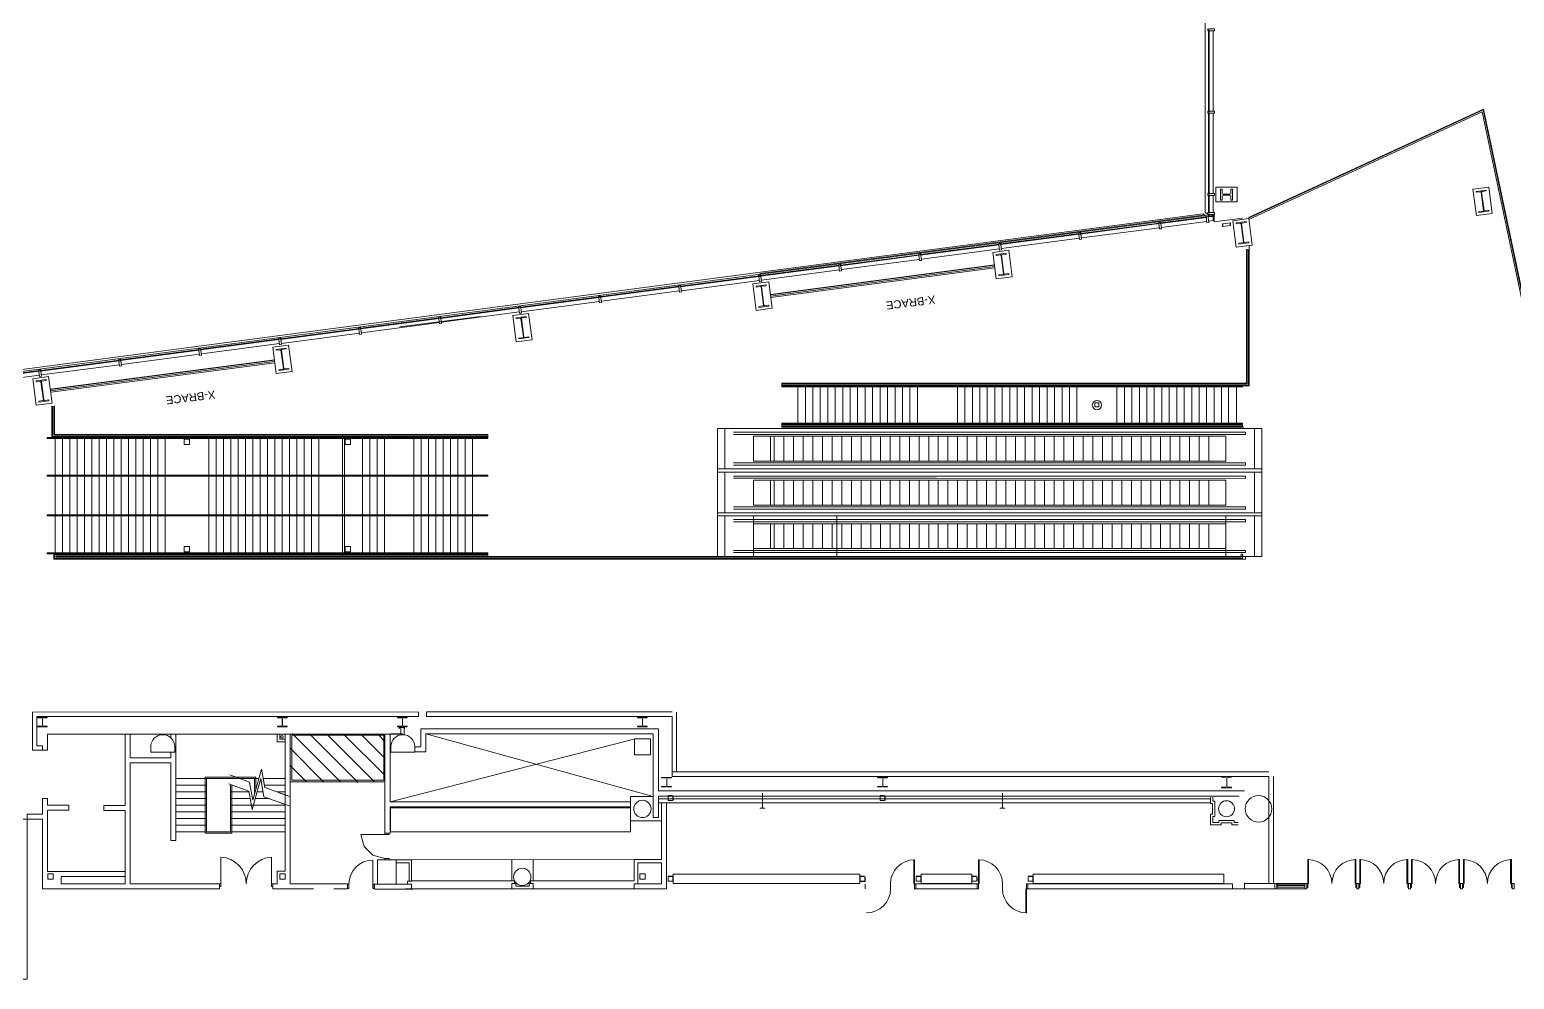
# Model space of a CAD drawing. Header units: inches. Extents: x 938 to 12482, y -17198 to -3672.
# Drawn here: x 4901 to 7127, y -5972 to -4548 of the extents above; entities that cross this region are included whole.
import ezdxf
from ezdxf.enums import TextEntityAlignment as Align

# ---------------------------------------------------------------- set-up
doc = ezdxf.new("R2010")
doc.units = ezdxf.units.IN
doc.header["$MEASUREMENT"] = 0
doc.layers.add('Building', color=7, linetype='Continuous', true_color=0xffffff)
doc.layers.add('Columns', color=7, linetype='Continuous', true_color=0xffffff)
doc.styles.add('Arial', font='Arial.ttf')

msp = doc.modelspace()

# ---------------------------------------------------------------- linework, layer by layer
at = {"layer": 'Building', "color": 18, "lineweight": 5, "true_color": 0x000000, "transparency": 33554687}
for points in [[(7651.8, -4692.1), (7651.8, -3672), (6663.8, -4031.6), (6663.8, -4822.1), (6667.8, -4825.6)], [(6677.8, -4550), (6670.1, -4550), (6670.1, -4549.5), (6668.6, -4549.5), (6668.6, -4550), (6667.8, -4550), (6667.8, -4547), (6668.6, -4547), (6668.6, -4547.5), (6670.1, -4547.5), (6670.1, -4547), (6677.8, -4547), (6677.8, -4550)], [(6668.8, -4549.5), (6668.8, -4671.1)], [(6669.8, -4549.5), (6669.8, -4671.1)], [(6675.8, -4670.6), (6675.8, -4550)], [(6677.8, -4673.6), (6670.1, -4673.6), (6670.1, -4673.1), (6668.6, -4673.1), (6668.6, -4673.6), (6667.8, -4673.6), (6667.8, -4670.6), (6668.6, -4670.6), (6668.6, -4671.1), (6670.1, -4671.1), (6670.1, -4670.6), (6677.8, -4670.6), (6677.8, -4673.6)], [(6668.8, -4673.1), (6668.8, -4794.7)], [(6669.8, -4673.1), (6669.8, -4794.7)], [(6675.8, -4794.2), (6675.8, -4673.6)], [(6728.8, -4829.8), (7081.2, -4667.4), (7223, -5338.1), (7746.9, -5338.1)], [(6729, -4830.9), (7080.5, -4668.8), (7222.2, -5339.1), (7747.8, -5339.1), (7766.9, -5027.5), (7792.4, -5027.5), (7792.4, -5016.5)], [(6729.2, -4832.9), (7079, -4671.7), (7220.5, -5341.1), (7749.7, -5341.1), (7768.8, -5029.5), (7794.4, -5029.5), (7794.4, -5016.5)], [(7094.3, -4823.9), (7070.5, -4827.1), (7065.3, -4787.4), (7089.1, -4784.3), (7094.3, -4823.9)], [(6677.8, -4797.2), (6670.1, -4797.2), (6670.1, -4796.7), (6668.6, -4796.7), (6668.6, -4797.2), (6667.8, -4797.2), (6667.8, -4794.2), (6668.6, -4794.2), (6668.6, -4794.7), (6670.1, -4794.7), (6670.1, -4794.2), (6677.8, -4794.2), (6677.8, -4797.2)], [(6668.8, -4823.1), (6668.8, -4796.7)], [(6669.8, -4823.1), (6669.8, -4796.7)], [(6675.8, -4822.6), (6675.8, -4797.2)], [(7076.7, -4791.3), (7070.4, -4792.1), (7070.2, -4790.8), (7085.2, -4788.8), (7085.4, -4790.1), (7079.1, -4791)], [(7081.2, -4819.5), (7077.6, -4792)], [(7082, -4819.4), (7078.4, -4791.9)], [(3451.8, -5565.9), (3451.8, -5152.4), (4531.8, -5152.4), (4531.8, -5104.8), (6660.8, -4824.5), (6664.8, -4828)], [(4321.8, -5155.4), (4534.8, -5155.4), (4534.8, -5107.4), (6666, -4826.9)], [(5995.8, -4914.1), (6663.7, -4826.2)], [(6665.5, -4829), (6596.7, -4838)], [(6665.6, -4829.9), (6596.9, -4839)], [(6666.1, -4837.9), (6665.1, -4830.3), (6665.6, -4830.2), (6665.4, -4828.7), (6664.9, -4828.8), (6664.8, -4828), (6667.8, -4827.6), (6667.9, -4828.4), (6668.1, -4829.9), (6669.1, -4837.5), (6666.1, -4837.9)], [(6670.1, -4825.6), (6677.8, -4825.6), (6677.8, -4822.6), (6670.1, -4822.6), (6670.1, -4823.1), (6668.6, -4823.1), (6668.6, -4822.6), (6667.8, -4822.6), (6667.8, -4825.6), (6668.6, -4825.6)], [(6668.8, -4834.9), (6668.9, -4835.6), (6675.8, -4834.6), (6675.8, -4828.6), (6670.1, -4828.6), (6668.6, -4828.6), (6668, -4828.6), (6668.1, -4829.3)], [(6669.9, -4825.7), (6670.4, -4826.1), (6670.7, -4825.9), (6671.2, -4826.2), (6671.7, -4825.8), (6671.7, -4825.6), (6668.8, -4825.6), (6668.8, -4828.6), (6671.7, -4828.6), (6671.7, -4828.4), (6671.2, -4828.1), (6670.7, -4828.4), (6670.4, -4828.2)], [(6673.4, -4828.1), (6672.9, -4828.4), (6672.9, -4828.6), (6675.8, -4828.6), (6675.8, -4825.6), (6672.9, -4825.6)], [(6719.9, -4830.8), (6677.4, -4836.6), (6677.4, -4826.5)], [(7082.9, -4820.1), (7089.2, -4819.2), (7089.4, -4820.5), (7074.4, -4822.5), (7074.2, -4821.2), (7080.5, -4820.4)], [(6356.7, -4869.6), (6474.8, -4854.1)], [(6476.9, -4855), (6476.7, -4853.6), (6477.2, -4853.5), (6477.1, -4852.7), (6474.1, -4853.1), (6474.2, -4853.9), (6474.7, -4853.8), (6474.9, -4855.3)], [(6476.7, -4853.8), (6594.8, -4838.3)], [(6476.9, -4854.8), (6594.9, -4839.2)], [(6595.2, -4845.3), (6478.2, -4860.7)], [(6598.4, -4846.9), (6597.4, -4839.2), (6596.9, -4839.2), (6596.7, -4837.8), (6597.2, -4837.7), (6597.1, -4836.9), (6594.1, -4837.3), (6594.2, -4838.1), (6594.7, -4838), (6594.9, -4839.5), (6594.4, -4839.6), (6595.4, -4847.2), (6598.4, -4846.9)], [(6665.9, -4836), (6598.2, -4844.9)], [(6689.9, -4839.6), (6689.9, -4843.6), (6701.7, -4842.2), (6701.7, -4838.2), (6689.9, -4839.6)], [(6690.1, -4839.6), (6690.1, -4843.4), (6701.5, -4841.9), (6701.5, -4838.2)], [(6354.8, -4869.9), (6236.7, -4885.4)], [(6354.9, -4870.8), (6236.9, -4886.4)], [(6357.1, -4868.5), (6354.1, -4868.9), (6354.2, -4869.7), (6354.7, -4869.6), (6354.9, -4871.1), (6354.4, -4871.2), (6355.4, -4878.8), (6358.4, -4878.5), (6357.4, -4870.8), (6356.9, -4870.8), (6356.7, -4869.4), (6357.2, -4869.3)], [(6356.9, -4870.6), (6474.9, -4855)], [(6475.2, -4861.1), (6358.2, -4876.5)], [(6478.4, -4862.7), (6477.4, -4855), (6474.4, -4855.4), (6475.4, -4863), (6478.4, -4862.7)], [(6734.3, -4871.3), (6729.8, -4871.9), (6729.8, -5082.1), (6719.8, -5082.1)], [(6725.8, -4877.5), (6725.8, -5078.1), (6028.9, -5078.1), (6028.9, -5083.7), (6719.8, -5083.7), (6719.8, -5082.2), (6028.9, -5082.2)], [(6028.9, -5081.1), (6728.8, -5081.1), (6728.8, -4878.3), (6726.8, -4878.3), (6726.8, -5079.1), (6028.9, -5079.1)], [(6116.7, -4901.2), (6234.8, -4885.7)], [(6116.9, -4902.2), (6234.9, -4886.6)], [(6235.2, -4892.7), (6118.2, -4908.1)], [(6238.4, -4894.2), (6237.4, -4886.6), (6236.9, -4886.6), (6236.7, -4885.2), (6237.2, -4885.1), (6237.1, -4884.3), (6234.1, -4884.7), (6234.2, -4885.5), (6234.7, -4885.4), (6234.9, -4886.9), (6234.4, -4887), (6235.4, -4894.6), (6238.4, -4894.2)], [(6355.2, -4876.9), (6238.2, -4892.3)], [(5994.8, -4917.2), (5876.7, -4932.8)], [(5994.9, -4918.2), (5876.9, -4933.8)], [(5996.9, -4918.2), (5996.7, -4916.8), (5997.2, -4916.7), (5997.1, -4915.9), (5994.1, -4916.3), (5994.2, -4917.1), (5994.7, -4917), (5994.9, -4918.5)], [(5998.4, -4925.8), (5997.4, -4918.2), (5994.4, -4918.6), (5995.4, -4926.2), (5998.4, -4925.8)], [(5996.7, -4917), (6114.8, -4901.5)], [(5996.9, -4918), (6114.9, -4902.4)], [(6115.2, -4908.5), (5998.2, -4923.9)], [(6116.9, -4902.4), (6116.7, -4901), (6117.2, -4900.9), (6117.1, -4900.1), (6114.1, -4900.5), (6114.2, -4901.3), (6114.7, -4901.2), (6114.9, -4902.7)], [(6118.4, -4910), (6117.4, -4902.4), (6114.4, -4902.8), (6115.4, -4910.4), (6118.4, -4910)], [(5874.8, -4933), (5636.7, -4964.4)], [(5756.9, -4949.6), (5874.9, -4934)], [(5875.2, -4940.1), (5758.2, -4955.5)], [(5878.4, -4941.6), (5877.4, -4934), (5876.9, -4934), (5876.7, -4932.6), (5877.2, -4932.5), (5877.1, -4931.7), (5874.1, -4932.1), (5874.2, -4932.9), (5874.7, -4932.8), (5874.9, -4934.3), (5874.4, -4934.4), (5875.4, -4942), (5878.4, -4941.6)], [(5995.2, -4924.3), (5878.2, -4939.7)], [(5634.8, -4964.6), (5516.7, -4980.2)], [(5638.4, -4973.2), (5637.4, -4965.6), (5636.9, -4965.6), (5636.7, -4964.1), (5637.2, -4964.1), (5637.1, -4963.3), (5634.1, -4963.7), (5634.2, -4964.5), (5634.7, -4964.4), (5634.9, -4965.9), (5634.4, -4966), (5635.4, -4973.6), (5638.4, -4973.2)], [(5636.9, -4965.4), (5754.9, -4949.8)], [(5755.2, -4955.9), (5638.1, -4971.3)], [(5757.1, -4947.5), (5754.1, -4947.9), (5754.2, -4948.7), (5754.7, -4948.6), (5754.9, -4950.1), (5754.4, -4950.2), (5755.4, -4957.8), (5758.4, -4957.4), (5757.4, -4949.8), (5756.9, -4949.8), (5756.7, -4948.4), (5757.2, -4948.3)], [(5514.9, -4981.4), (5276.9, -5012.8)], [(5396.7, -4996), (5514.8, -4980.4)], [(5515.2, -4987.4), (5398.2, -5002.9)], [(5576.8, -4978.4), (5455.8, -4993.9)], [(5518.4, -4989), (5517.4, -4981.4), (5516.9, -4981.4), (5516.7, -4979.9), (5517.2, -4979.9), (5517.1, -4979.1), (5514.1, -4979.5), (5514.2, -4980.3), (5514.7, -4980.2), (5514.9, -4981.7), (5514.4, -4981.8), (5515.4, -4989.4), (5518.4, -4989)], [(5634.9, -4965.6), (5516.9, -4981.2)], [(5635.2, -4971.6), (5518.2, -4987.1)], [(5276.7, -5011.8), (5394.8, -4996.2)], [(5395.2, -5003.2), (5278.2, -5018.7)], [(5398.4, -5004.8), (5397.4, -4997.2), (5396.9, -4997.2), (5396.7, -4995.7), (5397.2, -4995.7), (5397.1, -4994.9), (5394.1, -4995.3), (5394.2, -4996.1), (5394.7, -4996), (5394.9, -4997.5), (5394.4, -4997.6), (5395.4, -5005.2), (5398.4, -5004.8)], [(5036.7, -5043.4), (5154.8, -5027.8)], [(5036.9, -5044.4), (5154.9, -5028.8)], [(5157.1, -5026.5), (5154.1, -5026.9), (5154.2, -5027.7), (5154.7, -5027.6), (5154.9, -5029.1), (5154.4, -5029.2), (5155.4, -5036.8), (5158.4, -5036.4), (5157.4, -5028.8), (5156.9, -5028.8), (5156.7, -5027.3), (5157.2, -5027.3)], [(5274.8, -5012), (5156.7, -5027.6)], [(5274.9, -5013), (5156.9, -5028.6)], [(5275.2, -5019), (5158.2, -5034.5)], [(5278.4, -5020.6), (5277.4, -5013), (5276.9, -5013), (5276.7, -5011.5), (5277.2, -5011.5), (5277.1, -5010.7), (5274.1, -5011.1), (5274.2, -5011.9), (5274.7, -5011.8), (5274.9, -5013.3), (5274.4, -5013.4), (5275.4, -5021), (5278.4, -5020.6)], [(4916.7, -5059.2), (5034.8, -5043.6)], [(4916.9, -5060.2), (5034.9, -5044.6)], [(5035.2, -5050.6), (4918.1, -5066)], [(5036.9, -5044.6), (5036.7, -5043.1), (5037.2, -5043.1), (5037.1, -5042.3), (5034.1, -5042.7), (5034.2, -5043.5), (5034.7, -5043.4), (5034.9, -5044.9)], [(5038.4, -5052.2), (5037.4, -5044.6), (5034.4, -5045), (5035.4, -5052.6), (5038.4, -5052.2)], [(5155.2, -5034.8), (5038.2, -5050.2)], [(4914.8, -5059.4), (4796.7, -5075)], [(4914.9, -5060.4), (4796.9, -5076)], [(4915.2, -5066.4), (4798.1, -5081.8)], [(4918.4, -5068), (4917.4, -5060.4), (4916.9, -5060.4), (4916.7, -5058.9), (4917.2, -5058.9), (4917.1, -5058.1), (4914.1, -5058.5), (4914.2, -5059.3), (4914.7, -5059.2), (4914.9, -5060.7), (4914.4, -5060.8), (4915.4, -5068.4), (4918.4, -5068)], [(6052.9, -5082.1), (6052.9, -5140.1)], [(6064.1, -5082.1), (6064.1, -5140.1)], [(6075.3, -5082.1), (6075.3, -5140.1)], [(6086.5, -5082.1), (6086.5, -5140.1)], [(6097.7, -5082.1), (6097.7, -5140.1)], [(6108.9, -5082.1), (6108.9, -5140.1)], [(6120.1, -5082.1), (6120.1, -5140.1)], [(6131.3, -5082.1), (6131.3, -5140.1)], [(6142.5, -5082.1), (6142.5, -5140.1)], [(6153.7, -5082.1), (6153.7, -5140.1)], [(6164.9, -5082.1), (6164.9, -5140.1)], [(6176.1, -5082.1), (6176.1, -5140.1)], [(6187.3, -5082.1), (6187.3, -5140.1)], [(6198.6, -5082.1), (6198.6, -5140.1)], [(6209.8, -5082.1), (6209.8, -5140.1)], [(6221, -5082.1), (6221, -5140.1)], [(6232.2, -5082.1), (6232.2, -5140.1)], [(6292.2, -5082.1), (6292.2, -5140.1)], [(6303.4, -5082.1), (6303.4, -5140.1)], [(6314.6, -5082.1), (6314.6, -5140.1)], [(6325.8, -5082.1), (6325.8, -5140.1)], [(6337, -5082.1), (6337, -5140.1)], [(6348.2, -5082.1), (6348.2, -5140.1)], [(6359.4, -5082.1), (6359.4, -5140.1)], [(6370.6, -5082.1), (6370.6, -5140.1)], [(6381.8, -5082.1), (6381.8, -5140.1)], [(6393, -5082.1), (6393, -5140.1)], [(6404.2, -5082.1), (6404.2, -5140.1)], [(6415.5, -5082.1), (6415.5, -5140.1)], [(6426.7, -5082.1), (6426.7, -5140.1)], [(6437.9, -5082.1), (6437.9, -5140.1)], [(6449.1, -5082.1), (6449.1, -5140.1)], [(6460.3, -5082.1), (6460.3, -5140.1)], [(6471.5, -5082.1), (6471.5, -5140.1)], [(6531.5, -5082.1), (6531.5, -5140.1)], [(6542.7, -5082.1), (6542.7, -5140.1)], [(6553.9, -5082.1), (6553.9, -5140.1)], [(6565.1, -5082.1), (6565.1, -5140.1)], [(6576.3, -5082.1), (6576.3, -5140.1)], [(6587.5, -5082.1), (6587.5, -5140.1)], [(6598.7, -5082.1), (6598.7, -5140.1)], [(6609.9, -5082.1), (6609.9, -5140.1)], [(6621.1, -5082.1), (6621.1, -5140.1)], [(6632.4, -5082.1), (6632.4, -5140.1)], [(6643.6, -5082.1), (6643.6, -5140.1)], [(6654.8, -5082.1), (6654.8, -5140.1)], [(6666, -5082.1), (6666, -5140.1)], [(6677.2, -5082.1), (6677.2, -5140.1)], [(6688.4, -5082.1), (6688.4, -5140.1)], [(6698.9, -5082.1), (6698.9, -5140.1)], [(6710.8, -5082.1), (6710.8, -5140.1)], [(5587.8, -5159.6), (4926.8, -5159.6), (4926.8, -5161.1), (5587.8, -5161.1), (5587.8, -5155.4), (4937.8, -5155.4), (4937.8, -5112.5)], [(4933.8, -5113), (4933.8, -5159.4), (5587.8, -5159.4)], [(4934.8, -5112.9), (4934.8, -5158.4), (5587.8, -5158.4)], [(4936.8, -5112.6), (4936.8, -5156.4), (5587.8, -5156.4)], [(6028.9, -5139.9), (6719.8, -5139.9), (6719.8, -5138.4), (6028.9, -5138.4), (6028.9, -5144.1)], [(6719.8, -5141.1), (6028.9, -5141.1)], [(6719.8, -5141.1), (6719.8, -5143.1), (6028.9, -5143.1)], [(4938.8, -5334.4), (4938.8, -5158.4)], [(4949.8, -5334.4), (4949.8, -5158.4)], [(4960.8, -5334.4), (4960.8, -5159.4)], [(4971.8, -5334.4), (4971.8, -5159.4)], [(4982.8, -5334.4), (4982.8, -5159.4)], [(4993.8, -5334.4), (4993.8, -5159.4)], [(5004.8, -5334.4), (5004.8, -5159.4)], [(5015.8, -5334.4), (5015.8, -5159.4)], [(5026.8, -5334.4), (5026.8, -5159.4)], [(5037.8, -5334.4), (5037.8, -5159.4)], [(5048.8, -5334.4), (5048.8, -5159.4)], [(5059.8, -5334.4), (5059.8, -5159.4)], [(5070.8, -5334.4), (5070.8, -5159.4)], [(5081.8, -5334.4), (5081.8, -5159.4)], [(5092.8, -5334.4), (5092.8, -5159.4)], [(5103.8, -5334.4), (5103.8, -5159.4)], [(5132.5, -5162.5), (5132.5, -5170.5), (5140.5, -5170.5), (5140.5, -5162.5), (5132.5, -5162.5)], [(5169.2, -5334.4), (5169.2, -5159.4)], [(5180.2, -5334.4), (5180.2, -5159.4)], [(5191.2, -5334.4), (5191.2, -5159.4)], [(5202.2, -5334.4), (5202.2, -5159.4)], [(5213.2, -5334.4), (5213.2, -5159.4)], [(5224.2, -5334.4), (5224.2, -5159.4)], [(5235.2, -5334.4), (5235.2, -5159.4)], [(5246.2, -5334.4), (5246.2, -5159.4)], [(5257.2, -5334.4), (5257.2, -5159.4)], [(5268.2, -5334.4), (5268.2, -5159.4)], [(5279.2, -5159.4), (5279.2, -5334.4)], [(5290.2, -5159.4), (5290.2, -5334.4)], [(5301.2, -5159.4), (5301.2, -5334.4)], [(5312.2, -5334.4), (5312.2, -5159.4)], [(5323.2, -5334.4), (5323.2, -5159.4)], [(5334.2, -5334.4), (5334.2, -5159.4)], [(5369.9, -5155.5), (5369.9, -5338.5)], [(5564.8, -5158.6), (5373, -5158.6), (5373, -5335.3), (5564.8, -5335.3)], [(5373.8, -5162.5), (5373.8, -5170.5), (5381.8, -5170.5), (5381.8, -5162.5), (5373.8, -5162.5)], [(5399.8, -5334.4), (5399.8, -5159.4)], [(5410.8, -5334.4), (5410.8, -5159.4)], [(5421.8, -5334.4), (5421.8, -5159.4)], [(5432.8, -5334.4), (5432.8, -5159.4)], [(5476.8, -5334.4), (5476.8, -5159.4)], [(5487.8, -5334.4), (5487.8, -5159.4)], [(5498.8, -5334.4), (5498.8, -5159.4)], [(5509.8, -5334.4), (5509.8, -5159.4)], [(5520.8, -5334.4), (5520.8, -5159.4)], [(5531.8, -5334.4), (5531.8, -5159.4)], [(5542.8, -5334.4), (5542.8, -5159.4)], [(5553.8, -5334.4), (5553.8, -5159.4)], [(5564.8, -5334.4), (5564.8, -5159.4)], [(6748.8, -5146.1), (5932.4, -5146.1), (5932.4, -5338), (6748.8, -5338), (6748.8, -5146.1)], [(5943.4, -5206.9), (5943.4, -5146.1)], [(6260.8, -5151.8), (5956.4, -5151.8)], [(5956.4, -5155.1), (6260.8, -5155.1)], [(5986.1, -5195.1), (6694.9, -5195.1), (6694.9, -5157.8), (5986.1, -5157.8)], [(6004.4, -5195.1), (5986.3, -5195.1), (5986.3, -5157.8)], [(6011.8, -5195.1), (6011.8, -5157.8)], [(6017.2, -5195.1), (6017.2, -5157.8)], [(6028.9, -5144.1), (6721.8, -5144.1)], [(6031.7, -5195.1), (6031.7, -5157.8)], [(6046.1, -5195.1), (6046.1, -5157.8)], [(6060.6, -5195.1), (6060.6, -5157.8)], [(6075.1, -5195.1), (6075.1, -5157.8)], [(6089.6, -5195.1), (6089.6, -5157.8)], [(6104.1, -5195.1), (6104.1, -5157.8)], [(6118.6, -5195.1), (6118.6, -5157.8)], [(6133.1, -5195.1), (6133.1, -5157.8)], [(6147.6, -5195.1), (6147.6, -5157.8)], [(6162.1, -5195.1), (6162.1, -5157.8)], [(6176.6, -5195.1), (6176.6, -5157.8)], [(6191.1, -5195.1), (6191.1, -5157.8)], [(6205.6, -5195.1), (6205.6, -5157.8)], [(6220.1, -5195.1), (6220.1, -5157.8)], [(6234.6, -5195.1), (6234.6, -5157.8)], [(6249.1, -5195.1), (6249.1, -5157.8)], [(6260.8, -5155.1), (6724.5, -5155.1), (6724.5, -5151.8), (6260.8, -5151.8)], [(6263.5, -5195.1), (6263.5, -5157.8)], [(6278, -5195.1), (6278, -5157.8)], [(6292.5, -5195.1), (6292.5, -5157.8)], [(6307, -5195.1), (6307, -5157.8)], [(6321.5, -5195.1), (6321.5, -5157.8)], [(6336, -5195.1), (6336, -5157.8)], [(6350.5, -5195.1), (6350.5, -5157.8)], [(6365, -5195.1), (6365, -5157.8)], [(6379.5, -5195.1), (6379.5, -5157.8)], [(6394, -5195.1), (6394, -5157.8)], [(6408.5, -5195.1), (6408.5, -5157.8)], [(6423, -5195.1), (6423, -5157.8)], [(6437.5, -5195.1), (6437.5, -5157.8)], [(6452, -5195.1), (6452, -5157.8)], [(6466.5, -5195.1), (6466.5, -5157.8)], [(6480.9, -5195.1), (6480.9, -5157.8)], [(6495.4, -5195.1), (6495.4, -5157.8)], [(6509.9, -5195.1), (6509.9, -5157.8)], [(6524.4, -5195.1), (6524.4, -5157.8)], [(6538.9, -5195.1), (6538.9, -5157.8)], [(6553.4, -5195.1), (6553.4, -5157.8)], [(6567.9, -5195.1), (6567.9, -5157.8)], [(6582.4, -5195.1), (6582.4, -5157.8)], [(6596.9, -5195.1), (6596.9, -5157.8)], [(6611.4, -5195.1), (6611.4, -5157.8)], [(6625.9, -5195.1), (6625.9, -5157.8)], [(6640.4, -5195.1), (6640.4, -5157.8)], [(6654.9, -5195.1), (6654.9, -5157.8)], [(6669.4, -5195.1), (6669.4, -5157.8)], [(6737.8, -5146.1), (6737.8, -5206.9)], [(6748.8, -5206.9), (5932.4, -5206.9)], [(6260.8, -5197.9), (5956.4, -5197.9)], [(5956.4, -5201.2), (6260.8, -5201.2)], [(6260.8, -5201.2), (6724.5, -5201.2), (6724.5, -5197.9), (6260.8, -5197.9)], [(5587.8, -5216.4), (4926.8, -5216.4), (4926.8, -5217.9), (5587.8, -5217.9), (5587.8, -5216.4)], [(5932.4, -5211.9), (6748.8, -5211.9)], [(5943.4, -5272.8), (5943.4, -5211.9)], [(6260.8, -5217.7), (5956.4, -5217.6)], [(5956.4, -5220.9), (6260.8, -5220.9)], [(5986.1, -5261), (6694.9, -5261), (6694.9, -5223.7), (5986.1, -5223.7)], [(6004.4, -5261), (5986.3, -5261), (5986.3, -5223.7)], [(6011.8, -5261), (6011.8, -5223.7)], [(6017.2, -5261), (6017.2, -5223.7)], [(6031.7, -5261), (6031.7, -5223.7)], [(6046.1, -5261), (6046.1, -5223.7)], [(6060.6, -5261), (6060.6, -5223.7)], [(6075.1, -5261), (6075.1, -5223.7)], [(6089.6, -5261), (6089.6, -5223.7)], [(6104.1, -5261), (6104.1, -5223.7)], [(6118.6, -5261), (6118.6, -5223.7)], [(6133.1, -5261), (6133.1, -5223.7)], [(6147.6, -5261), (6147.6, -5223.7)], [(6162.1, -5261), (6162.1, -5223.7)], [(6176.6, -5261), (6176.6, -5223.7)], [(6191.1, -5261), (6191.1, -5223.7)], [(6205.6, -5261), (6205.6, -5223.7)], [(6220.1, -5261), (6220.1, -5223.7)], [(6234.6, -5261), (6234.6, -5223.7)], [(6249.1, -5261), (6249.1, -5223.7)], [(6260.8, -5220.9), (6724.5, -5221), (6724.5, -5217.7), (6260.8, -5217.7)], [(6263.5, -5261), (6263.5, -5223.7)], [(6278, -5261), (6278, -5223.7)], [(6292.5, -5261), (6292.5, -5223.7)], [(6307, -5261), (6307, -5223.7)], [(6321.5, -5261), (6321.5, -5223.7)], [(6336, -5261), (6336, -5223.7)], [(6350.5, -5261), (6350.5, -5223.7)], [(6365, -5261), (6365, -5223.7)], [(6379.5, -5261), (6379.5, -5223.7)], [(6394, -5261), (6394, -5223.7)], [(6408.5, -5261), (6408.5, -5223.7)], [(6423, -5261), (6423, -5223.7)], [(6437.5, -5261), (6437.5, -5223.7)], [(6452, -5261), (6452, -5223.7)], [(6466.5, -5261), (6466.5, -5223.7)], [(6480.9, -5261), (6480.9, -5223.7)], [(6495.4, -5261), (6495.4, -5223.7)], [(6509.9, -5261), (6509.9, -5223.7)], [(6524.4, -5261), (6524.4, -5223.7)], [(6538.9, -5261), (6538.9, -5223.7)], [(6553.4, -5261), (6553.4, -5223.7)], [(6567.9, -5261), (6567.9, -5223.7)], [(6582.4, -5261), (6582.4, -5223.7)], [(6596.9, -5261), (6596.9, -5223.7)], [(6611.4, -5261), (6611.4, -5223.7)], [(6625.9, -5261), (6625.9, -5223.7)], [(6640.4, -5261), (6640.4, -5223.7)], [(6654.9, -5261), (6654.9, -5223.7)], [(6669.4, -5261), (6669.4, -5223.7)], [(6737.8, -5211.9), (6737.8, -5272.8)], [(5587.8, -5275.9), (4926.8, -5275.9), (4926.8, -5277.4), (5587.8, -5277.4), (5587.8, -5275.9)], [(6748.8, -5272.8), (5932.4, -5272.8)], [(5932.4, -5277.2), (6748.8, -5277.2)], [(6259, -5338), (5943.4, -5338), (5943.4, -5277.2)], [(6260.8, -5263.7), (5956.4, -5263.7)], [(5956.4, -5267), (6260.8, -5267)], [(5986.3, -5338), (5986.3, -5277.2)], [(6111.4, -5338), (6111.4, -5277.2)], [(6260.8, -5267), (6724.5, -5267), (6724.5, -5263.7), (6260.8, -5263.7)], [(6694.9, -5338), (6694.9, -5277.2)], [(6737.8, -5277.2), (6737.8, -5338)], [(6260.8, -5282.9), (5956.4, -5282.9)], [(5956.4, -5286.2), (6260.8, -5286.2)], [(5986.1, -5326.3), (6694.9, -5326.3), (6694.9, -5289), (5986.1, -5289)], [(6004.4, -5326.3), (5986.3, -5326.3), (5986.3, -5289)], [(6011.8, -5326.3), (6011.8, -5289)], [(6017.2, -5326.3), (6017.2, -5289)], [(6031.7, -5326.3), (6031.7, -5289)], [(6046.1, -5326.3), (6046.1, -5289)], [(6060.6, -5326.3), (6060.6, -5289)], [(6075.1, -5326.3), (6075.1, -5289)], [(6089.6, -5326.3), (6089.6, -5289)], [(6104.1, -5326.3), (6104.1, -5289)], [(6118.6, -5326.3), (6118.6, -5289)], [(6133.1, -5326.3), (6133.1, -5289)], [(6147.6, -5326.3), (6147.6, -5289)], [(6162.1, -5326.3), (6162.1, -5289)], [(6176.6, -5326.3), (6176.6, -5289)], [(6191.1, -5326.3), (6191.1, -5289)], [(6205.6, -5326.3), (6205.6, -5289)], [(6220.1, -5326.3), (6220.1, -5289)], [(6234.6, -5326.3), (6234.6, -5289)], [(6249.1, -5326.3), (6249.1, -5289)], [(6260.8, -5286.2), (6724.5, -5286.2), (6724.5, -5282.9), (6260.8, -5282.9)], [(6263.5, -5326.3), (6263.5, -5289)], [(6278, -5326.3), (6278, -5289)], [(6292.5, -5326.3), (6292.5, -5289)], [(6307, -5326.3), (6307, -5289)], [(6321.5, -5326.3), (6321.5, -5289)], [(6336, -5326.3), (6336, -5289)], [(6350.5, -5326.3), (6350.5, -5289)], [(6365, -5326.3), (6365, -5289)], [(6379.5, -5326.3), (6379.5, -5289)], [(6394, -5326.3), (6394, -5289)], [(6408.5, -5326.3), (6408.5, -5289)], [(6423, -5326.3), (6423, -5289)], [(6437.5, -5326.3), (6437.5, -5289)], [(6452, -5326.3), (6452, -5289)], [(6466.5, -5326.3), (6466.5, -5289)], [(6480.9, -5326.3), (6480.9, -5289)], [(6495.4, -5326.3), (6495.4, -5289)], [(6509.9, -5326.3), (6509.9, -5289)], [(6524.4, -5326.3), (6524.4, -5289)], [(6538.9, -5326.3), (6538.9, -5289)], [(6553.4, -5326.3), (6553.4, -5289)], [(6567.9, -5326.3), (6567.9, -5289)], [(6582.4, -5326.3), (6582.4, -5289)], [(6596.9, -5326.3), (6596.9, -5289)], [(6611.4, -5326.3), (6611.4, -5289)], [(6625.9, -5326.3), (6625.9, -5289)], [(6640.4, -5326.3), (6640.4, -5289)], [(6654.9, -5326.3), (6654.9, -5289)], [(6669.4, -5326.3), (6669.4, -5289)], [(5587.8, -5334.3), (4926.8, -5334.3), (4926.8, -5332.8), (5587.8, -5332.8), (5587.8, -5338.4)], [(4941, -5338.1), (6724.5, -5338.1), (6724.5, -5342.1), (4937, -5342.1), (4937, -5334.4), (5587.8, -5334.4)], [(5587.8, -5335.4), (4938, -5335.4), (4938, -5341.1), (6719.8, -5341.1), (6719.8, -5334.8), (6717.8, -5334.8), (6717.8, -5339.1), (4940, -5339.1), (4940, -5337.4), (5587.8, -5337.4)], [(4941, -5338.4), (5564.8, -5338.4)], [(5132.5, -5331.4), (5132.5, -5323.4), (5140.5, -5323.4), (5140.5, -5331.4), (5132.5, -5331.4)], [(5373.8, -5331.4), (5373.8, -5323.4), (5381.8, -5323.4), (5381.8, -5331.4), (5373.8, -5331.4)], [(6260.8, -5329), (5956.4, -5329)], [(5956.4, -5332.3), (6260.8, -5332.3)], [(6260.8, -5332.3), (6724.5, -5332.3), (6724.5, -5329), (6260.8, -5329)], [(4919.8, -5700.3), (4919.8, -5724.3), (4896.8, -5724.3), (4896.8, -5971.9), (4403.8, -5971.9), (4403.8, -5724.3), (4386.8, -5724.3), (4386.8, -5574.6), (3464.6, -5574.6), (3464.6, -5571.4)], [(5459.8, -5604.3), (4927.4, -5604.3), (4927.4, -5628.3), (4919.8, -5628.3), (4919.8, -5621.8), (4919.8, -5628.4), (4904.7, -5628.4), (4904.7, -5571.4), (5483.8, -5571.1)], [(4919.8, -5621.8), (4911.3, -5621.8), (4911.3, -5578.1), (5483.8, -5578.1), (5483.8, -5571.4)], [(5495.8, -5571.1), (5864.2, -5571.1)], [(5495.8, -5571.4), (5495.8, -5578.1), (5864.2, -5578.1), (5864.2, -5668.1), (6759.2, -5668.1), (6759.2, -5828.4)], [(5870.8, -5661.4), (5870.8, -5571.4)], [(5043.8, -5817.9), (4947.8, -5817.9), (4947.8, -5828.7), (5043.8, -5828.7), (5043.8, -5718.8), (5011.8, -5718.8), (5011.8, -5711.2), (5043.8, -5711.2), (5043.8, -5603.9)], [(5119.8, -5603.9), (5119.8, -5763.9), (5112.2, -5763.9), (5112.2, -5647.6), (5051.4, -5647.6), (5051.4, -5828.7), (5187.6, -5828.7)], [(5112.2, -5631.4), (5112.2, -5639.9), (5051.4, -5639.9), (5051.4, -5603.9)], [(5112.2, -5603.9), (5112.2, -5610)], [(5283.7, -5604.3), (5283.7, -5810.1), (5271.7, -5810.1), (5271.7, -5828.7), (5263.6, -5828.7)], [(5283.7, -5615.9), (5271.7, -5615.9), (5271.7, -5604.3)], [(5283.7, -5611.9), (5275.7, -5611.9), (5275.7, -5604.3)], [(5356.7, -5836.3), (5377.6, -5836.3), (5377.6, -5828.7), (5291.3, -5828.7), (5291.3, -5603.9)], [(5294, -5606.1), (5294, -5673.6), (5431.8, -5673.6), (5431.8, -5606.1), (5294, -5606.1)], [(5294.6, -5603.6), (5367.1, -5676.1)], [(5320.2, -5603.9), (5393.4, -5677)], [(5346.5, -5604.7), (5417.7, -5675.9)], [(5371.1, -5603.9), (5433.3, -5666.1)], [(5397.2, -5604.5), (5433.9, -5641.2)], [(5433.6, -5603.9), (5433.6, -5754.8), (5433.6, -5754.9), (5397.4, -5754.9), (5402.3, -5772.8), (5415.5, -5785.9), (5433.4, -5790.7)], [(5422.2, -5604), (5434, -5615.8)], [(5441.2, -5705.7), (5441.2, -5603.9)], [(6714.8, -5697.3), (5843.8, -5697.3), (5843.8, -5729.5), (5835.8, -5729.5), (5835.8, -5603.9), (5494.9, -5603.9), (5835.8, -5697.7), (5801.8, -5697.7), (5801.8, -5750.9), (5441.8, -5750.9), (5441.8, -5714.9), (5801.8, -5714.9)], [(5442.3, -5623.3), (5442.3, -5631.3), (5478.3, -5631.3), (5478.3, -5623.3), (5487.3, -5623.3), (5487.3, -5596.3), (5843.8, -5596.3), (5843.8, -5689.3), (6722.8, -5689.3)], [(5442.4, -5603.9), (5459.8, -5603.9)], [(5454.8, -5596.3), (5454.8, -5594.3), (5462.8, -5594.3), (5462.8, -5596.3)], [(5457.3, -5593.6), (5457.3, -5605.7)], [(5462.3, -5593.6), (5462.3, -5605.6)], [(5478.3, -5631), (5494.9, -5631), (5494.9, -5603.9)], [(5291.2, -5625.7), (5341.4, -5675.9)], [(5801.8, -5705.7), (5441.2, -5705.7), (5808.9, -5611.4)], [(5290.8, -5650.8), (5315.8, -5675.8)], [(5119.8, -5671.1), (5244.5, -5671.1)], [(5204, -5681.1), (5204, -5753.1), (5163.8, -5753.1), (5163.8, -5669.1), (5239.7, -5669.1), (5239.7, -5687.5)], [(5165.8, -5751.1), (5165.8, -5671.1)], [(5215.7, -5670.8), (5200.7, -5665.3), (5230.6, -5676.2)], [(5252.1, -5698.2), (5247.3, -5670.9), (5234.3, -5717.2), (5229.5, -5690)], [(5253.2, -5684.4), (5248.3, -5657.1), (5235.4, -5703.4), (5230.6, -5676.2)], [(5237.7, -5671.1), (5237.7, -5693.7)], [(5251, -5671.1), (5283.7, -5671.1)], [(5433.6, -5675.9), (5291.3, -5675.9)], [(5864.2, -5661.1), (6759.2, -5661.1)], [(6766.2, -5668.1), (6766.2, -5828.4)], [(5165.8, -5681.1), (5119.8, -5681.1)], [(5165.8, -5691.1), (5119.8, -5691.1)], [(5214.6, -5684.6), (5199.6, -5679.1), (5229.5, -5690)], [(5202, -5751.1), (5202, -5681.1)], [(5229.6, -5691.1), (5202, -5691.1)], [(5251, -5691.1), (5242, -5691.1)], [(5252.1, -5698.2), (5289.8, -5711.9), (5274.7, -5706.5)], [(5252.9, -5681.1), (5283.7, -5681.1)], [(5253.2, -5684.4), (5290.9, -5698.1), (5275.8, -5692.7)], [(5271.3, -5691.1), (5283.7, -5691.1)], [(5043.8, -5810.3), (4927.4, -5810.3), (4927.4, -5718.3), (4959.4, -5718.3), (4959.4, -5710.7), (4927.4, -5710.7), (4927.4, -5700.7), (4919.8, -5700.7)], [(5165.8, -5701.1), (5119.8, -5701.1)], [(5165.8, -5711.1), (5119.8, -5711.1)], [(5165.8, -5721.1), (5119.8, -5721.1)], [(5231.5, -5701.1), (5202, -5701.1)], [(5283.7, -5711.1), (5202, -5711.1)], [(5283.7, -5721.1), (5202, -5721.1)], [(5260.2, -5701.1), (5239, -5701.1)], [(5801.8, -5713.3), (5441.2, -5713.3), (5441.2, -5752.9), (5433.6, -5752.9)], [(5801.8, -5713.7), (5441.2, -5713.7)], [(5464.6, -5836.3), (5855.8, -5836.3), (5855.8, -5707.3)], [(5807.6, -5824.3), (5807.6, -5792.3), (5848.2, -5792.3), (5848.2, -5707.3)], [(6671.7, -5701.3), (5843.8, -5701.3)], [(6671.5, -5707.3), (5843.8, -5707.3)], [(5185.6, -5828.7), (5185.6, -5836.3), (4919.8, -5836.3), (4919.8, -5731.9), (4386.8, -5731.9), (4386.8, -5836.3), (4298.2, -5836.3), (4298.2, -5828.7)], [(5165.8, -5731.1), (5119.8, -5731.1)], [(5165.8, -5741.1), (5119.8, -5741.1)], [(5283.7, -5731.1), (5202, -5731.1)], [(5283.7, -5741.1), (5202, -5741.1)], [(5801.8, -5734.3), (5848.2, -5734.3)], [(5119.8, -5751.1), (5283.7, -5751.1)], [(5433.6, -5754.9), (5440.1, -5754.9), (5440.1, -5752.9)], [(5185.6, -5832.7), (5187.6, -5832.7), (5187.6, -5788.7)], [(5265.6, -5832.7), (5263.6, -5832.7), (5263.6, -5788.7)], [(5415.6, -5829.2), (5417.6, -5829.2), (5417.6, -5835.7), (5415.6, -5835.7), (5415.6, -5793.2)], [(5422.2, -5828.7), (5422.2, -5792.7), (5473.6, -5792.7), (5473.6, -5824.8), (5467.6, -5824.8), (5467.6, -5828.8)], [(5433.4, -5792.7), (5433.4, -5790.7), (5439.9, -5790.7), (5439.9, -5792.7)], [(5450.2, -5829.1), (5450.2, -5792.7)], [(5469.7, -5824.7), (5469.7, -5797.3), (5450.5, -5797.3)], [(5473.6, -5792.7), (5807.6, -5792.3)], [(5623.8, -5792.3), (5623.8, -5824.3), (5627.8, -5824.3), (5627.8, -5828.3)], [(5655.8, -5824.3), (5655.8, -5792.3)], [(5807.6, -5828.7), (5848.2, -5828.7), (5848.2, -5797.6), (5812.9, -5797.6), (5812.9, -5828.7)], [(6226.6, -5828.8), (6226.6, -5793), (6227.8, -5793), (6227.8, -5828.8), (6226.6, -5828.8)], [(6324.9, -5828.8), (6324.9, -5793), (6323.8, -5793), (6323.8, -5828.8), (6324.9, -5828.8)], [(6818.9, -5828.4), (6818.9, -5792.6), (6817.8, -5792.6), (6817.8, -5834.4), (6816.4, -5834.4), (6816.4, -5828.4), (6818.9, -5828.4)], [(6889.8, -5828.4), (6889.8, -5834.4), (6891.2, -5834.4), (6891.2, -5828.4), (6888.7, -5828.4), (6888.7, -5792.6), (6889.8, -5792.6), (6889.8, -5828.4)], [(6896.7, -5828.4), (6896.7, -5792.6), (6895.6, -5792.6), (6895.6, -5834.4), (6894.2, -5834.4), (6894.2, -5828.4), (6896.7, -5828.4)], [(6967.6, -5828.4), (6967.6, -5834.4), (6968.9, -5834.4), (6968.9, -5828.4), (6966.4, -5828.4), (6966.4, -5792.6), (6967.6, -5792.6), (6967.6, -5828.4)], [(6974.4, -5828.4), (6974.4, -5792.6), (6973.3, -5792.6), (6973.3, -5834.4), (6971.9, -5834.4), (6971.9, -5828.4), (6974.4, -5828.4)], [(7045.3, -5828.4), (7045.3, -5834.4), (7046.7, -5834.4), (7046.7, -5828.4), (7044.2, -5828.4), (7044.2, -5792.6), (7045.3, -5792.6), (7045.3, -5828.4)], [(7052.2, -5828.4), (7052.2, -5792.6), (7051.1, -5792.6), (7051.1, -5834.4), (7049.7, -5834.4), (7049.7, -5828.4), (7052.2, -5828.4)], [(7123.1, -5828.4), (7123.1, -5834.4), (7124.4, -5834.4), (7124.4, -5828.4), (7121.9, -5828.4), (7121.9, -5792.6), (7123.1, -5792.6), (7123.1, -5828.4)], [(4935.8, -5821.9), (4935.8, -5813.9), (4927.8, -5813.9), (4927.8, -5821.9), (4935.8, -5821.9)], [(5265.6, -5828.7), (5265.6, -5836.3), (5326.6, -5836.3)], [(5275.7, -5822.1), (5275.7, -5814.1), (5283.7, -5814.1), (5283.7, -5822.1), (5275.7, -5822.1)], [(5377.6, -5835.7), (5379.6, -5835.7), (5379.6, -5829.2), (5377.6, -5829.2)], [(5475.9, -5836.7), (5417.7, -5836.7), (5417.7, -5829.1), (5473.9, -5829.1)], [(5473.1, -5824.3), (5623.8, -5824.3)], [(5473.6, -5836.7), (5473.6, -5829.1)], [(5623.8, -5836.3), (5623.8, -5828.3)], [(5655.8, -5828.3), (5649.8, -5828.3), (5649.8, -5832.3), (5629.8, -5832.3), (5629.8, -5828.3), (5623.8, -5828.3)], [(5651.8, -5828.3), (5651.8, -5824.3), (5807.6, -5824.3)], [(5655.8, -5836.3), (5655.8, -5828.3)], [(5807.6, -5836.3), (5807.6, -5828.7)], [(5865.8, -5828.3), (5865.8, -5814.3), (6145.8, -5814.3), (6145.8, -5828.3), (5865.8, -5828.3)], [(6146.1, -5818.2), (6146.1, -5824.7)], [(6153, -5817.4), (6146.5, -5817.4)], [(6153, -5817.8), (6146.5, -5817.8)], [(6153, -5825.1), (6146.5, -5825.1)], [(6153, -5825.4), (6146.5, -5825.4)], [(6153.4, -5824.7), (6153.4, -5818.2)], [(6153.8, -5824.7), (6153.8, -5818.2)], [(6153.8, -5836.4), (6153.8, -5828.8)], [(6191.8, -5836.4), (6191.8, -5828.8)], [(6323.8, -5828.8), (6227.8, -5828.8), (6227.8, -5836.4), (6323.8, -5836.4), (6323.8, -5828.8)], [(6229.8, -5836.4), (6229.8, -5828.8)], [(6230.1, -5824.7), (6230.1, -5818.2)], [(6230.5, -5817.4), (6237, -5817.4)], [(6230.5, -5817.8), (6237, -5817.8)], [(6230.5, -5825.1), (6237, -5825.1)], [(6237.4, -5818.2), (6237.4, -5824.7)], [(6313.8, -5814.3), (6313.8, -5828.3), (6237.8, -5828.3), (6237.8, -5814.3), (6313.8, -5814.3)], [(6314.1, -5818.2), (6314.1, -5824.7)], [(6321, -5817.4), (6314.5, -5817.4)], [(6321, -5817.8), (6314.5, -5817.8)], [(6321, -5825.1), (6314.5, -5825.1)], [(6321.4, -5824.7), (6321.4, -5818.2)], [(6321.8, -5824.7), (6321.8, -5818.2)], [(6321.8, -5828.8), (6321.8, -5836.4)], [(6359.8, -5836.4), (6359.8, -5828.8)], [(6397.8, -5828.8), (6397.8, -5836.4), (6704.8, -5836.4), (6704.8, -5828.8), (6395.8, -5828.8), (6395.8, -5836.4)], [(6398.2, -5824.7), (6398.2, -5818.2)], [(6398.5, -5817.4), (6405, -5817.4)], [(6398.5, -5817.8), (6405, -5817.8)], [(6398.5, -5825.1), (6405, -5825.1)], [(6405.4, -5818.2), (6405.4, -5824.7)], [(6405.8, -5814.3), (6405.8, -5828.3), (6691.8, -5828.3), (6691.8, -5814.3), (6405.8, -5814.3)], [(6405.8, -5818.2), (6405.8, -5824.7)], [(6813.4, -5828.4), (6771.3, -5828.4), (6771.3, -5836.4), (6722.8, -5836.4), (6722.8, -5827.2)], [(6722.8, -5828.4), (6771.3, -5828.4)], [(6768.3, -5836.4), (6768.3, -5828.4)], [(6813.4, -5829.2), (6771.3, -5829.2)], [(6771.3, -5829.2), (6772.3, -5829.2), (6772.3, -5833.7), (6771.3, -5833.7)], [(6813.4, -5833.7), (6771.3, -5833.7)], [(6813.4, -5831.4), (6772.3, -5831.4)], [(6813.4, -5828.4), (6816.4, -5828.4), (6816.4, -5836.4), (6813.4, -5836.4), (6813.4, -5828.4)], [(6816.4, -5834.4), (6816.4, -5828.4)], [(6891.2, -5828.4), (6891.2, -5834.4)], [(6891.2, -5828.4), (6894.2, -5828.4), (6894.2, -5836.4), (6891.2, -5836.4), (6891.2, -5828.4)], [(6894.2, -5834.4), (6894.2, -5828.4)], [(6968.9, -5828.4), (6968.9, -5834.4)], [(6968.9, -5828.4), (6971.9, -5828.4), (6971.9, -5836.4), (6968.9, -5836.4), (6968.9, -5828.4)], [(6971.9, -5834.4), (6971.9, -5828.4)], [(7046.7, -5828.4), (7046.7, -5834.4)], [(7046.7, -5828.4), (7049.7, -5828.4), (7049.7, -5836.4), (7046.7, -5836.4), (7046.7, -5828.4)], [(7049.7, -5834.4), (7049.7, -5828.4)], [(7124.4, -5828.4), (7124.4, -5834.4)], [(7124.4, -5828.4), (7127.4, -5828.4), (7127.4, -5836.4), (7124.4, -5836.4), (7124.4, -5828.4)], [(7127.4, -5834.4), (7127.4, -5828.4)], [(6397.8, -5836.4), (6394.7, -5836.4), (6394.7, -5872.3), (6395.8, -5872.3), (6395.8, -5836.4)], [(6722.8, -5836.3), (6704.8, -5836.3)], [(6813.4, -5836.4), (6771.3, -5836.4)]]:
    msp.add_lwpolyline(points, dxfattribs=at).dxf.unprotected_set("ltscale", 0)
for centre, radius in [((6501.5, -5111.1), 7.02), ((5279.2, -5608.4), 1.93)]:
    msp.add_circle(centre, radius, dxfattribs=at).dxf.unprotected_set("ltscale", 0)
for centre, radius, start, end in [((7076.8, -4792.1), 0.812, 7.5, 97.5), ((7079.2, -4791.8), 0.812, 97.5, -172.5), ((6670.2, -4826.4), 0.196, -90.0002, 90.0002), ((6670.2, -4827.8), 0.196, -90.0002, 90.0002), ((6672.4, -4826.4), 0.171, 104.421, -104.4047), ((6672.4, -4827.8), 0.171, 104.4295, -104.4193), ((6673.4, -4827.1), 0.272, -75.6118, 75.5603), ((6674.4, -4826.4), 0.196, 89.9998, -89.9998), ((6674.4, -4827.8), 0.196, 89.9998, -89.9998), ((7080.4, -4819.6), 0.812, -82.5, 7.5), ((7082.8, -4819.3), 0.812, -172.5, -82.5), ((5185.6, -5828.7), 40, 0, 87.1376), ((5265.6, -5828.7), 40, 92.8624, 180), ((5415.6, -5829.2), 36, 90, 180), ((6227.8, -5828.8), 36, 90, 180), ((6323.8, -5828.8), 36, 0, 90), ((6817.8, -5828.4), 36, 0, 90), ((6889.8, -5828.4), 36, 90, 180), ((6895.6, -5828.4), 36, 0, 90), ((6967.6, -5828.4), 36, 90, 180), ((6973.3, -5828.4), 36, 0, 90), ((7045.3, -5828.4), 36, 90, 180), ((7051.1, -5828.4), 36, 0, 90), ((7123.1, -5828.4), 36, 90, 180), ((6153, -5824.7), 0.75, -90, 0), ((6155.8, -5836.4), 36, -90, 0), ((6395.8, -5836.4), 36, -180, -90)]:
    msp.add_arc(centre, radius, start, end, dxfattribs=at).dxf.unprotected_set("ltscale", 0)
at = {"layer": 'Columns', "color": 6, "lineweight": 5, "transparency": 33554687}
for points in [[(6711.8, -4784.7), (6679.8, -4784.7), (6679.8, -4806.7), (6711.8, -4806.7), (6711.8, -4784.7)], [(6689.5, -4794.3), (6689.5, -4787.5), (6687, -4787.5), (6687, -4803.9), (6689.5, -4803.9), (6689.5, -4797.1)], [(6701.5, -4794.9), (6690.1, -4794.9)], [(6701.5, -4796.5), (6690.1, -4796.5)], [(6702.1, -4797.1), (6702.1, -4803.9), (6704.6, -4803.9), (6704.6, -4787.5), (6702.1, -4787.5), (6702.1, -4794.3)], [(6734.3, -4871.3), (6710.5, -4874.5), (6705.3, -4834.8), (6729.1, -4831.7), (6734.3, -4871.3)], [(6716.7, -4838.7), (6710.4, -4839.5), (6710.2, -4838.2), (6725.2, -4836.2), (6725.4, -4837.5), (6719.1, -4838.3)], [(6721.2, -4866.9), (6717.6, -4839.4)], [(6722, -4866.8), (6718.4, -4839.3)], [(6729.4, -4867.9), (6729.2, -4866.6), (6714.2, -4868.6), (6714.4, -4869.9), (6729.4, -4867.9)], [(6374.3, -4918.7), (6350.5, -4921.9), (6345.3, -4882.2), (6369.1, -4879.1), (6374.3, -4918.7)], [(6356.7, -4886.1), (6350.4, -4886.9), (6350.2, -4885.6), (6365.2, -4883.6), (6365.4, -4884.9), (6359.1, -4885.7)], [(6361.2, -4914.3), (6357.6, -4886.8)], [(6362, -4914.2), (6358.4, -4886.7)], [(6011.6, -4945.3), (6347.8, -4901)], [(6011.6, -4945.8), (6347.8, -4901.5)], [(6011.9, -4947.8), (6348.1, -4903.5)], [(6012.2, -4949.8), (6348.4, -4905.5)], [(6369.4, -4915.3), (6369.2, -4914), (6354.2, -4916), (6354.4, -4917.3), (6369.4, -4915.3)], [(6014.3, -4966.1), (5990.5, -4969.2), (5985.3, -4929.6), (6009.1, -4926.5), (6014.3, -4966.1)], [(5996.7, -4933.4), (5990.4, -4934.3), (5990.2, -4933), (6005.2, -4931), (6005.4, -4932.3), (5999.1, -4933.1)], [(6001.2, -4961.7), (5997.6, -4934.1)], [(6002, -4961.6), (5998.4, -4934)], [(6002.9, -4962.3), (6009.2, -4961.4), (6009.4, -4962.7), (5994.4, -4964.7), (5994.2, -4963.4), (6000.5, -4962.6)], [(5654.3, -5013.5), (5630.5, -5016.6), (5625.3, -4977), (5649.1, -4973.9), (5654.3, -5013.5)], [(5636.7, -4980.8), (5630.4, -4981.7), (5630.2, -4980.4), (5645.2, -4978.4), (5645.4, -4979.7), (5639.1, -4980.5)], [(5641.2, -5009), (5637.6, -4981.5)], [(5642, -5008.9), (5638.4, -4981.4)], [(5649.4, -5010.1), (5649.2, -5008.8), (5634.2, -5010.8), (5634.4, -5012.1), (5649.4, -5010.1)], [(5294.3, -5060.9), (5270.5, -5064), (5265.3, -5024.4), (5289.1, -5021.2), (5294.3, -5060.9)], [(5276.7, -5028.2), (5270.4, -5029.1), (5270.2, -5027.8), (5285.2, -5025.8), (5285.4, -5027.1), (5279.1, -5027.9)], [(5281.2, -5056.4), (5277.6, -5028.9)], [(5282, -5056.3), (5278.4, -5028.8)], [(4931.6, -5087.5), (5267.8, -5043.2)], [(4931.7, -5088), (5267.8, -5043.8)], [(4931.9, -5090), (5268.1, -5045.7)], [(4932.2, -5092), (5268.4, -5047.7)], [(4934.3, -5108.1), (4910.5, -5111.2), (4905.3, -5071.6), (4929.1, -5068.4), (4934.3, -5108.1)], [(4916.7, -5075.4), (4910.4, -5076.3), (4910.2, -5075), (4925.2, -5073), (4925.4, -5074.3), (4919.1, -5075.1)], [(4921.2, -5103.6), (4917.6, -5076.1)], [(4922, -5103.5), (4918.4, -5076)], [(5282.9, -5057), (5289.2, -5056.2), (5289.4, -5057.5), (5274.4, -5059.5), (5274.2, -5058.2), (5280.5, -5057.4)], [(4922.9, -5104.2), (4929.2, -5103.4), (4929.4, -5104.7), (4914.4, -5106.7), (4914.2, -5105.4), (4920.5, -5104.5)], [(6504.4, -5114), (6498.4, -5114), (6498.4, -5108), (6504.4, -5108), (6504.4, -5114)], [(4920.7, -5580.1), (4927.1, -5580.1), (4927.1, -5579.3), (4912.5, -5579.3), (4912.5, -5580.1), (4918.8, -5580.1)], [(4920.1, -5592), (4920.1, -5580.8)], [(5280.7, -5580.1), (5287.1, -5580.1), (5287.1, -5579.3), (5272.5, -5579.3), (5272.5, -5580.1), (5278.8, -5580.1)], [(5279.5, -5592), (5279.5, -5580.8)], [(5280.1, -5592), (5280.1, -5580.8)], [(5460.7, -5580.1), (5467.1, -5580.1), (5467.1, -5579.3), (5452.5, -5579.3), (5452.5, -5580.1), (5458.8, -5580.1)], [(5460, -5592), (5460, -5580.8)], [(5820.7, -5580.1), (5827.1, -5580.1), (5827.1, -5579.3), (5812.5, -5579.3), (5812.5, -5580.1), (5818.8, -5580.1)], [(5820.1, -5592), (5820.1, -5580.8)], [(4920.7, -5592.7), (4927.1, -5592.7), (4927.1, -5593.6), (4912.5, -5593.6), (4912.5, -5592.7), (4918.8, -5592.7)], [(5280.7, -5592.7), (5287.1, -5592.7), (5287.1, -5593.6), (5272.5, -5593.6), (5272.5, -5592.7), (5278.8, -5592.7)], [(5460.7, -5592.7), (5467.1, -5592.7), (5467.1, -5593.6), (5452.5, -5593.6), (5452.5, -5592.7), (5458.8, -5592.7)], [(5820.7, -5592.7), (5827.1, -5592.7), (5827.1, -5593.6), (5812.5, -5593.6), (5812.5, -5592.7), (5818.8, -5592.7)], [(5118.3, -5623.3), (5118.3, -5631.3), (5082.3, -5631.3), (5082.3, -5623.3)], [(5832.1, -5635.4), (5832.1, -5611.4), (5808.1, -5611.4), (5808.1, -5635.4), (5832.1, -5635.4)], [(5856.7, -5670.1), (5863.1, -5670.1), (5863.1, -5669.3), (5848.5, -5669.3), (5848.5, -5670.1), (5854.8, -5670.1)], [(5856.1, -5682), (5856.1, -5670.8)], [(6180.7, -5670.1), (6187.1, -5670.1), (6187.1, -5669.3), (6172.5, -5669.3), (6172.5, -5670.1), (6178.8, -5670.1)], [(6180.1, -5682), (6180.1, -5670.8)], [(6688.5, -5668.1), (6688.5, -5668.9), (6694.8, -5668.9)], [(6696.1, -5683.3), (6696.1, -5669.6)], [(6696.7, -5668.9), (6703.1, -5668.9), (6703.1, -5668.1)], [(5856.7, -5682.7), (5863.1, -5682.7), (5863.1, -5683.6), (5848.5, -5683.6), (5848.5, -5682.7), (5854.8, -5682.7)], [(5858.2, -5697.2), (5858.2, -5703.7)], [(5865, -5696.4), (5858.5, -5696.4)], [(5865, -5696.8), (5858.5, -5696.8)], [(5865.4, -5703.7), (5865.4, -5697.2)], [(5865.8, -5703.7), (5865.8, -5697.2)], [(5999.6, -5715.6), (5999.6, -5693)], [(6180.7, -5682.7), (6187.1, -5682.7), (6187.1, -5683.6), (6172.5, -5683.6), (6172.5, -5682.7), (6178.8, -5682.7)], [(6176.2, -5697.2), (6176.2, -5703.7)], [(6183, -5696.4), (6176.5, -5696.4)], [(6183, -5696.8), (6176.5, -5696.8)], [(6183.4, -5703.7), (6183.4, -5697.2)], [(6183.8, -5703.7), (6183.8, -5697.2)], [(6359.6, -5715.6), (6359.6, -5693)], [(6671.8, -5698.8), (6671.8, -5708.3), (6674.8, -5708.3), (6674.8, -5724.3), (6671.8, -5724.3), (6671.8, -5740.3), (6687.8, -5740.3), (6687.8, -5737.3), (6703.8, -5737.3), (6703.8, -5740.3), (6713.5, -5740.3)], [(6675.4, -5698.9), (6675.4, -5704.7), (6678.4, -5704.7), (6678.4, -5727.9), (6675.4, -5727.9), (6675.4, -5736.7), (6684.2, -5736.7), (6684.2, -5733.7), (6707.4, -5733.7), (6707.4, -5736.7), (6713.5, -5736.7)], [(6696.7, -5683.9), (6703.1, -5683.9), (6703.1, -5684.8), (6688.5, -5684.8), (6688.5, -5683.9), (6694.8, -5683.9)], [(5865, -5704.1), (5858.5, -5704.1)], [(5996.3, -5716.1), (5996.3, -5715.6), (6003.3, -5715.6), (6003.3, -5716.1)], [(6183, -5704.1), (6176.5, -5704.1)], [(6356.3, -5716.1), (6356.3, -5715.6), (6363.3, -5715.6), (6363.3, -5716.1)], [(5823.7, -5822.1), (5823.7, -5814.1), (5815.7, -5814.1), (5815.7, -5822.1), (5823.7, -5822.1)], [(5858.2, -5818.2), (5858.2, -5824.7)], [(5865, -5817.4), (5858.5, -5817.4)], [(5865, -5817.8), (5858.5, -5817.8)], [(5865, -5825.1), (5858.5, -5825.1)], [(5865.4, -5824.7), (5865.4, -5818.2)]]:
    msp.add_lwpolyline(points, dxfattribs=at).dxf.unprotected_set("ltscale", 0)
for centre, radius in [((6743.8, -5716.4), 20), ((5819.8, -5716.5), 13), ((5639.5, -5818.4), 13)]:
    msp.add_circle(centre, radius, dxfattribs=at).dxf.unprotected_set("ltscale", 0)
for centre, radius, start, end in [((6716.8, -4839.5), 0.812, 7.5, 97.5), ((6719.2, -4839.2), 0.812, 97.5, -172.5), ((6720.4, -4867), 0.812, -82.5, 7.5), ((6722.8, -4866.7), 0.812, -172.5, -82.5), ((6356.8, -4886.9), 0.812, 7.5, 97.5), ((6359.2, -4886.5), 0.812, 97.5, -172.5), ((6360.4, -4914.4), 0.812, -82.5, 7.5), ((6362.8, -4914.1), 0.812, -172.5, -82.5), ((5996.8, -4934.3), 0.812, 7.5, 97.5), ((5999.2, -4933.9), 0.812, 97.5, -172.5), ((6000.4, -4961.8), 0.812, -82.5, 7.5), ((6002.8, -4961.4), 0.812, -172.5, -82.5), ((5636.8, -4981.7), 0.812, 7.5, 97.5), ((5639.2, -4981.3), 0.812, 97.5, -172.5), ((5640.4, -5009.2), 0.812, -82.5, 7.5), ((5642.8, -5008.8), 0.812, -172.5, -82.5), ((5276.8, -5029), 0.812, 7.5, 97.5), ((5279.2, -5028.7), 0.812, 97.5, -172.5), ((4916.8, -5076.2), 0.812, 7.5, 97.5), ((4919.2, -5075.9), 0.812, 97.5, -172.5), ((4919.2, -5075.9), 0.812, 97.5, -172.5), ((5280.4, -5056.6), 0.812, -82.5, 7.5), ((5282.8, -5056.2), 0.812, -172.5, -82.5), ((5282.8, -5056.2), 0.812, -172.5, -82.5), ((4920.4, -5103.7), 0.812, -82.5, 7.5), ((4922.8, -5103.4), 0.812, -172.5, -82.5), ((4922.8, -5103.4), 0.812, -172.5, -82.5), ((5100.3, -5623.3), 18, 0, 180), ((5460.3, -5623.3), 18, 0, 180)]:
    msp.add_arc(centre, radius, start, end, dxfattribs=at).dxf.unprotected_set("ltscale", 0)
msp.add_ellipse((6695.8, -5716.3), major_axis=(8.49, 8.49), ratio=1, dxfattribs=at).dxf.unprotected_set("ltscale", 0)

# ---------------------------------------------------------------- texts
at = {"layer": 'Columns', "color": 6, "style": 'Arial'}
for p in [(6222.1, -4957.6), (5142.1, -5099.8)]:
    msp.add_text('X-BRACE', height=12, rotation=187, dxfattribs=at).set_placement(p, align=Align.MIDDLE_CENTER)

doc.saveas('drawing.dxf')
